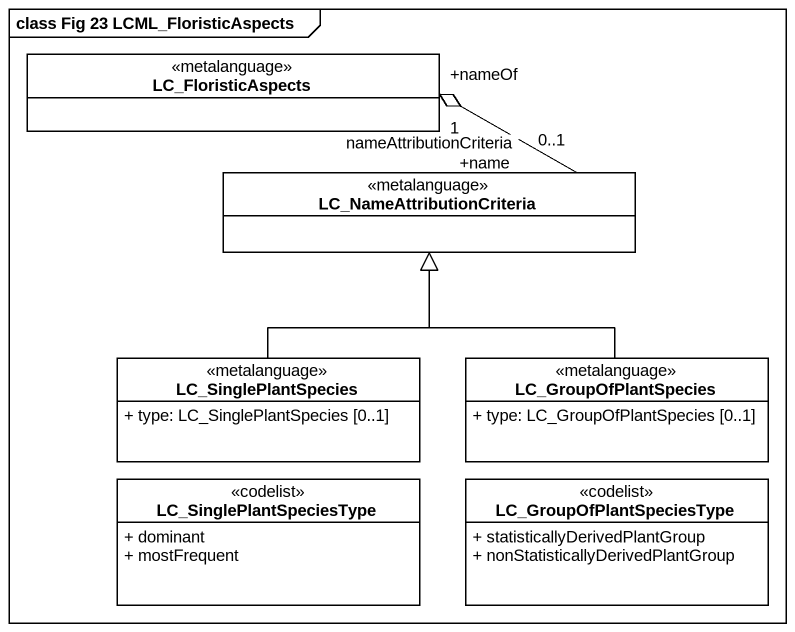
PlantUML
@startuml
mainframe class Fig 23 LCML_FloristicAspects
hide circle
hide empty members
skinparam classAttributeIconSize 0
class LC_FloristicAspects <<metalanguage>> #FFFFFF
class LC_NameAttributionCriteria <<metalanguage>> #FFFFFF
class LC_SinglePlantSpecies <<metalanguage>> #FFFFFF {
  + type: LC_SinglePlantSpecies [0..1]
}
class LC_GroupOfPlantSpecies <<metalanguage>> #FFFFFF {
  + type: LC_GroupOfPlantSpecies [0..1]
}
class LC_SinglePlantSpeciesType <<codelist>> #FFFFFF {
  + dominant
  + mostFrequent
}
class LC_GroupOfPlantSpeciesType <<codelist>> #FFFFFF {
  + statisticallyDerivedPlantGroup
  + nonStatisticallyDerivedPlantGroup
}
LC_NameAttributionCriteria "+name\n0..1" -up-o "+nameOf\n1" LC_FloristicAspects : nameAttributionCriteria
LC_SinglePlantSpecies -up-|> LC_NameAttributionCriteria
LC_GroupOfPlantSpecies -up-|> LC_NameAttributionCriteria
@enduml
